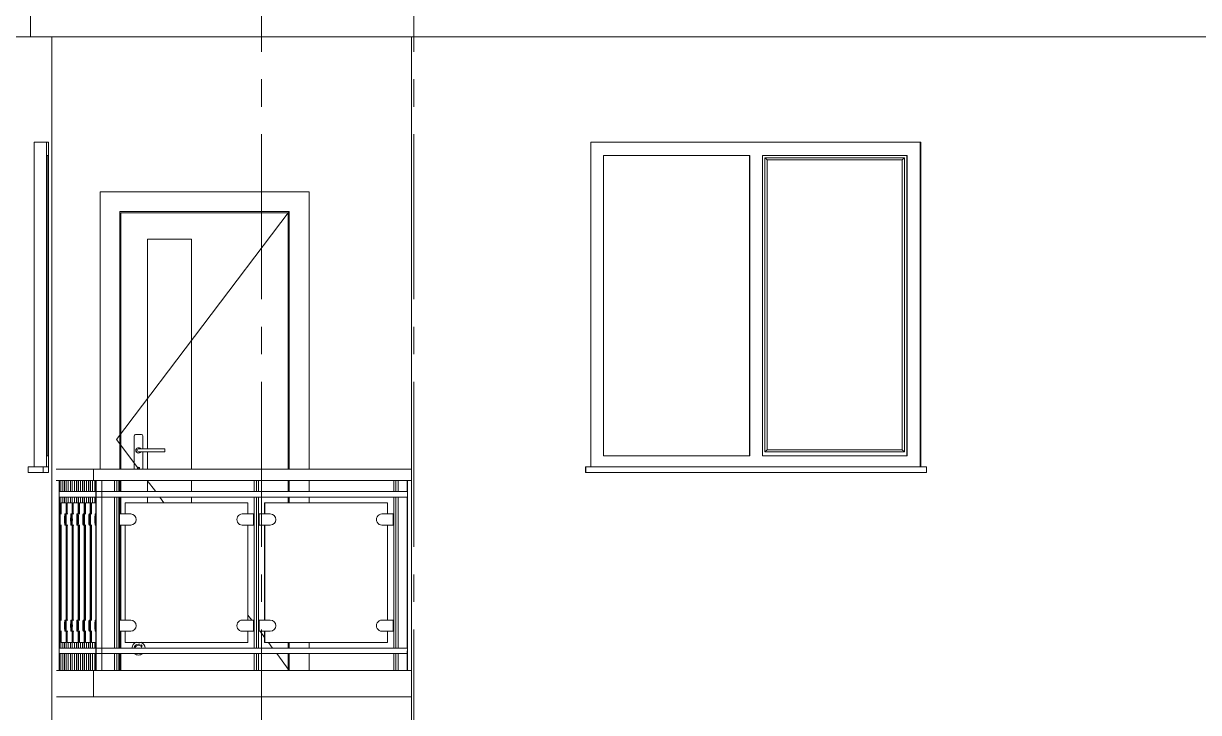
# Model space of a CAD drawing. Header units: millimetres. Extents: x 1373 to 40779, y 1939 to 6439.
# Drawn here: x 34051 to 34585, y 4757 to 5070 of the extents above; entities that cross this region are included whole.
import ezdxf

# ---------------------------------------------------------------- set-up
doc = ezdxf.new("R2010")
doc.units = ezdxf.units.MM
doc.linetypes.add('IMPORT-CENTER2', pattern=[112.5, 75, -12.5, 12.5, -12.5])
for name, color, linetype, lineweight in [('A-DOOR', 31, 'Continuous', 18), ('A-DOOR-FRAM', 31, 'Continuous', 18), ('A-FLOR', 192, 'Continuous', 30), ('A-FLOR-HRAL', 11, 'Continuous', 18), ('A-GLAZ', 151, 'Continuous', 18), ('A-ROOF', 132, 'Continuous', 18), ('A-WALL', 20, 'Continuous', 9), ('S-GRID', 252, 'IMPORT-CENTER2', 5)]:
    doc.layers.add(name, color=color, linetype=linetype, lineweight=lineweight)

msp = doc.modelspace()

# ---------------------------------------------------------------- linework, layer by layer
at = {"layer": 'A-DOOR'}
for p, q in [((34093.13, 4880.76), (34171.63, 4984.26)), ((34171.13, 4983.76), (34095.13, 4983.76)), ((34095.13, 4867.2), (34095.13, 4983.76)), ((34171.13, 4983.76), (34171.13, 4867.2)), ((34107.13, 4971.76), (34107.13, 4876.42)), ((34107.13, 4971.76), (34127.13, 4971.76)), ((34127.13, 4867.2), (34127.13, 4971.76)), ((34093.13, 4880.76), (34103.27, 4867.2)), ((34101.13, 4882.28), (34101.13, 4867.2)), ((34104.47, 4882.95), (34101.8, 4882.95)), ((34105.13, 4876.43), (34105.13, 4882.28)), ((34103.14, 4876.46), (34103.13, 4876.46)), ((34103.13, 4876.46), (34103.13, 4876.46)), ((34103.13, 4875.06), (34103.13, 4875.06)), ((34103.13, 4875.06), (34103.14, 4875.06)), ((34103.15, 4876.46), (34103.14, 4876.46)), ((34103.14, 4876.46), (34103.14, 4876.46)), ((34103.14, 4875.06), (34103.14, 4875.06)), ((34103.14, 4875.06), (34103.15, 4875.06)), ((34103.16, 4876.46), (34103.15, 4876.46)), ((34103.15, 4875.06), (34103.15, 4875.06)), ((34103.15, 4875.06), (34103.16, 4875.06)), ((34103.18, 4876.46), (34103.16, 4876.46)), ((34103.16, 4876.46), (34103.16, 4876.46)), ((34103.16, 4875.06), (34103.17, 4875.06)), ((34103.17, 4875.06), (34103.18, 4875.06)), ((34103.19, 4876.46), (34103.18, 4876.46)), ((34103.18, 4875.06), (34103.2, 4875.06)), ((34103.2, 4876.46), (34103.19, 4876.46)), ((34103.22, 4876.46), (34103.2, 4876.46)), ((34103.2, 4875.06), (34103.21, 4875.06)), ((34103.21, 4875.06), (34103.23, 4875.06)), ((34103.23, 4876.46), (34103.22, 4876.46)), ((34103.25, 4876.46), (34103.23, 4876.46)), ((34103.23, 4875.06), (34103.25, 4875.06)), ((34103.27, 4876.46), (34103.25, 4876.46)), ((34103.25, 4875.06), (34103.27, 4875.06)), ((34103.29, 4876.46), (34103.27, 4876.46)), ((34103.27, 4875.06), (34103.29, 4875.06)), ((34103.31, 4876.46), (34103.29, 4876.46)), ((34103.29, 4875.06), (34103.31, 4875.06)), ((34103.34, 4876.46), (34103.31, 4876.46)), ((34103.31, 4875.06), (34103.33, 4875.06)), ((34103.33, 4875.06), (34103.36, 4875.06)), ((34103.36, 4876.46), (34103.34, 4876.46)), ((34103.39, 4876.46), (34103.36, 4876.46)), ((34103.36, 4875.06), (34103.38, 4875.06)), ((34103.38, 4875.06), (34103.41, 4875.06)), ((34103.42, 4876.46), (34103.39, 4876.46)), ((34103.41, 4875.06), (34103.44, 4875.06)), ((34103.44, 4876.46), (34103.42, 4876.46)), ((34103.47, 4876.46), (34103.44, 4876.46)), ((34103.44, 4875.06), (34103.47, 4875.06)), ((34103.5, 4876.46), (34103.47, 4876.46)), ((34103.47, 4875.06), (34103.5, 4875.06)), ((34103.54, 4876.46), (34103.5, 4876.46)), ((34103.5, 4875.06), (34103.53, 4875.06)), ((34103.53, 4875.06), (34103.56, 4875.06)), ((34103.57, 4876.46), (34103.54, 4876.46)), ((34103.56, 4875.06), (34103.59, 4875.06)), ((34103.6, 4876.46), (34103.57, 4876.46)), ((34103.59, 4875.06), (34103.63, 4875.06)), ((34103.64, 4876.46), (34103.6, 4876.46)), ((34103.63, 4875.06), (34103.66, 4875.06)), ((34103.67, 4876.46), (34103.64, 4876.46)), ((34103.66, 4875.06), (34103.7, 4875.06)), ((34103.71, 4876.46), (34103.67, 4876.46)), ((34103.7, 4875.06), (34103.73, 4875.06)), ((34103.74, 4876.46), (34103.71, 4876.46)), ((34103.73, 4875.06), (34103.77, 4875.06)), ((34103.78, 4876.46), (34103.74, 4876.46)), ((34103.77, 4875.06), (34103.81, 4875.06)), ((34103.82, 4876.46), (34103.78, 4876.46)), ((34103.81, 4875.06), (34103.85, 4875.06)), ((34103.86, 4876.46), (34103.82, 4876.46)), ((34103.85, 4875.06), (34103.89, 4875.06)), ((34103.9, 4876.46), (34103.86, 4876.46)), ((34103.89, 4875.06), (34103.92, 4875.06)), ((34103.93, 4876.46), (34103.9, 4876.46)), ((34103.92, 4875.06), (34103.96, 4875.06)), ((34103.97, 4876.46), (34103.93, 4876.46)), ((34103.96, 4875.06), (34104, 4875.06)), ((34104.01, 4876.46), (34103.97, 4876.46)), ((34104, 4875.06), (34104.04, 4875.06)), ((34104.05, 4876.46), (34104.01, 4876.46)), ((34104.04, 4875.06), (34104.08, 4875.06)), ((34104.09, 4876.46), (34104.05, 4876.46)), ((34104.08, 4875.06), (34104.12, 4875.06)), ((34104.13, 4876.46), (34104.09, 4876.46)), ((34104.12, 4875.06), (34104.13, 4875.06)), ((34115.13, 4876.46), (34104.13, 4876.46)), ((34104.13, 4875.06), (34115.13, 4875.06)), ((34105.13, 4867.2), (34105.13, 4875.08)), ((34107.13, 4875.08), (34107.13, 4867.2)), ((34115.13, 4875.76), (34115.13, 4876.46)), ((34115.13, 4875.06), (34115.13, 4875.76)), ((34095.13, 4857.15), (34095.13, 4862.12)), ((34107.07, 4862.12), (34110.78, 4857.15)), ((34107.13, 4862.12), (34107.13, 4857.15)), ((34127.13, 4857.04), (34127.13, 4862.12)), ((34171.13, 4862.12), (34171.13, 4857.15)), ((34095.13, 4846.88), (34095.13, 4854.5)), ((34107.13, 4854.5), (34107.13, 4851.96)), ((34112.77, 4854.5), (34114.67, 4851.96)), ((34127.13, 4851.96), (34127.13, 4854.5)), ((34171.13, 4854.5), (34171.13, 4851.96)), ((34095.13, 4798.62), (34095.13, 4841.8)), ((34152.83, 4800.91), (34154.54, 4798.62)), ((34155.4, 4797.47), (34155.62, 4797.18)), ((34157.61, 4794.52), (34157.85, 4794.19)), ((34095.13, 4785.92), (34095.13, 4793.54)), ((34158.34, 4793.54), (34160.42, 4790.76)), ((34162.14, 4788.46), (34164.04, 4785.92)), ((34171.13, 4788.46), (34171.13, 4785.92)), ((34095.13, 4775.76), (34095.13, 4783.38)), ((34165.94, 4783.38), (34171.63, 4775.76)), ((34171.13, 4783.38), (34171.13, 4775.76))]:
    msp.add_line(p, q, dxfattribs=at)
for centre, radius, start, end in [((34101.8, 4882.28), 0.668, 90, 180), ((34101.8, 4882.28), 0.668, 90, 150), ((34104.47, 4882.28), 0.668, 0, 90), ((34104.47, 4882.28), 0.668, 30, 90), ((34103.13, 4875.76), 1.22, 33.8637, 180), ((34103.13, 4875.76), 1.22, 180, 326.1332), ((34103.13, 4875.76), 1.22, 195, 225), ((34103.13, 4875.76), 1.22, 105, 135), ((34103.13, 4875.76), 0.7, 150, 180), ((34103.13, 4875.76), 0.7, 180, 210), ((34103.13, 4875.76), 1.22, 240, 270), ((34103.13, 4875.76), 0.7, 75, 120), ((34103.13, 4875.76), 0.7, 240, 285), ((34103.13, 4875.76), 1.22, 60, 90), ((34103.13, 4875.76), 1.22, 285, 326.1332), ((34103.13, 4875.76), 1.22, 33.8637, 45), ((34103.13, 4867.59), 0.5, 315, 225), ((34103.13, 4785.76), 3, 108.8498, 176.8934), ((34103.13, 4785.76), 1.98, 90, 174.8506), ((34103.13, 4785.76), 1.5, 90, 173.2118), ((34103.13, 4785.76), 1.98, 74.9562, 90), ((34103.13, 4785.76), 1.5, 6.7882, 90), ((34103.13, 4785.76), 3, 3.1066, 71.1502), ((34103.13, 4785.76), 1.98, 29.1253, 59.698), ((34103.13, 4785.76), 3, 234, 270), ((34103.13, 4785.76), 3, 270, 306)]:
    msp.add_arc(centre, radius, start, end, dxfattribs=at)
at = {"layer": 'A-DOOR-FRAM'}
for p, q in [((34180.63, 4993.26), (34085.63, 4993.26)), ((34085.63, 4993.26), (34085.63, 4867.2)), ((34180.63, 4867.2), (34180.63, 4993.26)), ((34094.63, 4867.2), (34094.63, 4984.26)), ((34094.63, 4984.26), (34171.63, 4984.26)), ((34095.13, 4983.76), (34095.13, 4867.2)), ((34095.13, 4983.76), (34171.13, 4983.76)), ((34171.13, 4983.76), (34171.13, 4867.2)), ((34171.63, 4984.26), (34171.63, 4867.2)), ((34094.63, 4857.15), (34094.63, 4862.12)), ((34095.13, 4862.12), (34095.13, 4857.15)), ((34171.13, 4862.12), (34171.13, 4857.15)), ((34171.63, 4862.12), (34171.63, 4857.15)), ((34180.63, 4857.15), (34180.63, 4862.12)), ((34094.63, 4846.88), (34094.63, 4854.5)), ((34095.13, 4854.5), (34095.13, 4846.88)), ((34171.13, 4854.5), (34171.13, 4851.96)), ((34171.63, 4854.5), (34171.63, 4851.96)), ((34180.63, 4851.96), (34180.63, 4854.5)), ((34094.63, 4798.62), (34094.63, 4841.8)), ((34095.13, 4841.8), (34095.13, 4798.62)), ((34094.63, 4785.92), (34094.63, 4793.54)), ((34095.13, 4793.54), (34095.13, 4785.92)), ((34171.13, 4788.46), (34171.13, 4785.92)), ((34171.63, 4788.46), (34171.63, 4785.92)), ((34180.63, 4785.92), (34180.63, 4788.46)), ((34094.63, 4775.76), (34094.63, 4783.38)), ((34095.13, 4783.38), (34095.13, 4775.76)), ((34171.13, 4783.38), (34171.13, 4775.76)), ((34171.63, 4783.38), (34171.63, 4775.76)), ((34180.63, 4775.76), (34180.63, 4783.38))]:
    msp.add_line(p, q, dxfattribs=at)
at = {"layer": 'A-FLOR', "color": 1, "lineweight": 20}
for p, q in [((34065.81, 4775.76), (34227.13, 4775.76)), ((34082.71, 4775.76), (34082.71, 4763.76)), ((34227.13, 4763.76), (34065.81, 4763.76))]:
    msp.add_line(p, q, dxfattribs=at)
at = {"layer": 'A-FLOR-HRAL'}
for p, q in [((34065.71, 4867.2), (34082.71, 4867.2)), ((34082.71, 4867.2), (34227.13, 4867.2)), ((34082.71, 4867.2), (34082.71, 4862.12)), ((34065.71, 4862.12), (34082.71, 4862.12)), ((34067.02, 4862.12), (34067.02, 4775.76)), ((34067.42, 4857.15), (34067.42, 4862.12)), ((34067.5, 4862.12), (34067.5, 4857.15)), ((34069.41, 4857.15), (34069.41, 4862.12)), ((34069.56, 4857.15), (34069.56, 4862.12)), ((34070.18, 4857.15), (34070.18, 4862.12)), ((34070.26, 4862.12), (34070.26, 4857.15)), ((34072.17, 4857.15), (34072.17, 4862.12)), ((34072.94, 4857.15), (34072.94, 4862.12)), ((34073.02, 4862.12), (34073.02, 4857.15)), ((34074.93, 4857.15), (34074.93, 4862.12)), ((34075.7, 4857.15), (34075.7, 4862.12)), ((34075.79, 4862.12), (34075.79, 4857.15)), ((34077.69, 4857.15), (34077.69, 4862.12)), ((34078.46, 4857.15), (34078.46, 4862.12)), ((34078.55, 4862.12), (34078.55, 4857.15)), ((34080.45, 4857.15), (34080.45, 4862.12)), ((34081.22, 4857.15), (34081.22, 4862.12)), ((34081.31, 4862.12), (34081.31, 4857.15)), ((34082.71, 4862.12), (34227.13, 4862.12)), ((34083.21, 4857.15), (34083.21, 4862.12)), ((34083.75, 4775.76), (34083.75, 4862.12)), ((34083.87, 4862.12), (34083.87, 4775.76)), ((34086.41, 4775.76), (34086.41, 4862.12)), ((34092.18, 4857.15), (34092.18, 4862.12)), ((34092.26, 4857.15), (34092.26, 4862.12)), ((34094.17, 4862.12), (34094.17, 4857.15)), ((34155.62, 4857.15), (34155.62, 4862.12)), ((34155.7, 4857.15), (34155.7, 4862.12)), ((34157.61, 4862.12), (34157.61, 4857.15)), ((34219.06, 4857.15), (34219.06, 4862.12)), ((34219.14, 4857.15), (34219.14, 4862.12)), ((34221.05, 4862.12), (34221.05, 4857.15)), ((34225.15, 4857.15), (34225.15, 4862.12)), ((34225.31, 4775.76), (34225.31, 4862.12)), ((34066.98, 4857.04), (34083.88, 4857.04)), ((34066.98, 4854.5), (34083.89, 4854.5)), ((34067.42, 4846.88), (34067.42, 4854.5)), ((34067.5, 4854.5), (34067.5, 4846.88)), ((34069.41, 4851.96), (34069.41, 4854.5)), ((34069.56, 4851.96), (34069.56, 4854.5)), ((34070.18, 4846.88), (34070.18, 4854.5)), ((34070.26, 4854.5), (34070.26, 4846.88)), ((34072.17, 4851.96), (34072.17, 4854.5)), ((34072.94, 4846.88), (34072.94, 4854.5)), ((34073.02, 4854.5), (34073.02, 4846.88)), ((34074.93, 4851.96), (34074.93, 4854.5)), ((34075.7, 4846.88), (34075.7, 4854.5)), ((34075.79, 4854.5), (34075.79, 4846.88)), ((34077.69, 4851.96), (34077.69, 4854.5)), ((34078.46, 4846.88), (34078.46, 4854.5)), ((34078.55, 4854.5), (34078.55, 4846.88)), ((34080.45, 4851.96), (34080.45, 4854.5)), ((34081.22, 4846.88), (34081.22, 4854.5)), ((34081.31, 4854.5), (34081.31, 4846.88)), ((34083.21, 4851.96), (34083.21, 4854.5)), ((34083.93, 4857.04), (34225.31, 4857.04)), ((34083.93, 4857.04), (34083.93, 4854.5)), ((34083.93, 4854.5), (34225.31, 4854.5)), ((34092.18, 4785.92), (34092.18, 4854.5)), ((34092.26, 4785.92), (34092.26, 4854.5)), ((34094.17, 4854.5), (34094.17, 4785.92)), ((34155.62, 4785.92), (34155.62, 4854.5)), ((34155.7, 4785.92), (34155.7, 4854.5)), ((34157.61, 4854.5), (34157.61, 4785.92)), ((34219.06, 4785.92), (34219.06, 4854.5)), ((34219.14, 4785.92), (34219.14, 4854.5)), ((34221.05, 4854.5), (34221.05, 4785.92)), ((34225.15, 4785.92), (34225.15, 4854.5)), ((34070.18, 4851.96), (34067.94, 4851.96)), ((34067.94, 4851.96), (34067.94, 4846.88)), ((34072.94, 4851.96), (34070.71, 4851.96)), ((34070.71, 4851.96), (34070.71, 4846.88)), ((34075.64, 4851.96), (34073.47, 4851.96)), ((34073.47, 4851.96), (34073.47, 4846.88)), ((34078.46, 4851.96), (34076.23, 4851.96)), ((34076.23, 4851.96), (34076.23, 4846.88)), ((34081.22, 4851.96), (34078.99, 4851.96)), ((34078.99, 4851.96), (34078.99, 4846.88)), ((34083.89, 4851.96), (34081.75, 4851.96)), ((34081.75, 4851.96), (34081.75, 4846.88)), ((34096.98, 4846.88), (34096.98, 4851.96)), ((34096.98, 4851.96), (34097.01, 4851.96)), ((34152.83, 4851.96), (34097.01, 4851.96)), ((34097.01, 4851.96), (34097.01, 4846.88)), ((34152.83, 4846.88), (34152.83, 4851.96)), ((34160.42, 4846.88), (34160.42, 4851.96)), ((34160.42, 4851.96), (34160.45, 4851.96)), ((34216.27, 4851.96), (34160.45, 4851.96)), ((34160.45, 4851.96), (34160.45, 4846.88)), ((34216.27, 4846.88), (34216.27, 4851.96)), ((34067.42, 4846.88), (34067.2, 4846.88)), ((34067.2, 4846.88), (34067.2, 4841.8)), ((34068.17, 4846.88), (34067.42, 4846.88)), ((34067.5, 4846.14), (34067.5, 4845.78)), ((34069.85, 4846.88), (34069.63, 4846.88)), ((34069.85, 4841.8), (34069.85, 4846.88)), ((34070.18, 4846.88), (34069.96, 4846.88)), ((34069.96, 4846.88), (34069.96, 4841.8)), ((34070.93, 4846.88), (34070.18, 4846.88)), ((34070.26, 4846.14), (34070.26, 4845.78)), ((34072.61, 4846.88), (34072.39, 4846.88)), ((34072.61, 4841.8), (34072.61, 4846.88)), ((34072.94, 4846.88), (34072.72, 4846.88)), ((34072.72, 4846.88), (34072.72, 4841.8)), ((34073.69, 4846.88), (34072.94, 4846.88)), ((34073.02, 4846.14), (34073.02, 4845.78)), ((34075.37, 4846.88), (34075.15, 4846.88)), ((34075.37, 4841.8), (34075.37, 4846.88)), ((34075.7, 4846.88), (34075.48, 4846.88)), ((34075.48, 4846.88), (34075.48, 4841.8)), ((34076.45, 4846.88), (34075.7, 4846.88)), ((34075.79, 4846.14), (34075.79, 4845.78)), ((34078.13, 4846.88), (34077.91, 4846.88)), ((34078.13, 4841.8), (34078.13, 4846.88)), ((34078.46, 4846.88), (34078.24, 4846.88)), ((34078.24, 4846.88), (34078.24, 4841.8)), ((34079.21, 4846.88), (34078.46, 4846.88)), ((34078.55, 4846.14), (34078.55, 4845.78)), ((34080.89, 4846.88), (34080.67, 4846.88)), ((34080.89, 4841.8), (34080.89, 4846.88)), ((34081.22, 4846.88), (34081, 4846.88)), ((34081, 4846.88), (34081, 4841.8)), ((34081.97, 4846.88), (34081.22, 4846.88)), ((34081.31, 4846.14), (34081.31, 4845.78)), ((34083.65, 4846.88), (34083.43, 4846.88)), ((34083.65, 4841.8), (34083.65, 4846.88)), ((34083.87, 4846.88), (34083.65, 4846.88)), ((34094.41, 4841.8), (34094.41, 4846.88)), ((34094.41, 4846.88), (34094.5, 4846.88)), ((34099.57, 4846.88), (34094.5, 4846.88)), ((34094.5, 4846.88), (34094.5, 4841.8)), ((34150.32, 4846.88), (34150.24, 4846.88)), ((34155.4, 4846.88), (34150.32, 4846.88)), ((34155.4, 4841.8), (34155.4, 4846.88)), ((34157.85, 4841.8), (34157.85, 4846.88)), ((34157.85, 4846.88), (34157.94, 4846.88)), ((34163.01, 4846.88), (34157.94, 4846.88)), ((34157.94, 4846.88), (34157.94, 4841.8)), ((34213.76, 4846.88), (34213.68, 4846.88)), ((34218.84, 4846.88), (34213.76, 4846.88)), ((34218.84, 4841.8), (34218.84, 4846.88)), ((34067.2, 4841.8), (34067.42, 4841.8)), ((34067.42, 4798.62), (34067.42, 4841.8)), ((34067.42, 4841.8), (34068.17, 4841.8)), ((34067.5, 4841.8), (34067.5, 4798.62)), ((34067.94, 4841.8), (34067.94, 4798.62)), ((34069.63, 4841.8), (34069.85, 4841.8)), ((34069.96, 4841.8), (34070.18, 4841.8)), ((34070.18, 4798.62), (34070.18, 4841.8)), ((34070.18, 4841.8), (34070.93, 4841.8)), ((34070.26, 4841.8), (34070.26, 4798.62)), ((34070.71, 4841.8), (34070.71, 4798.62)), ((34072.39, 4841.8), (34072.61, 4841.8)), ((34072.72, 4841.8), (34072.94, 4841.8)), ((34072.94, 4798.62), (34072.94, 4841.8)), ((34072.94, 4841.8), (34073.69, 4841.8)), ((34073.02, 4841.8), (34073.02, 4798.62)), ((34073.47, 4841.8), (34073.47, 4798.62)), ((34075.15, 4841.8), (34075.37, 4841.8)), ((34075.48, 4841.8), (34075.7, 4841.8)), ((34075.7, 4798.62), (34075.7, 4841.8)), ((34075.7, 4841.8), (34076.45, 4841.8)), ((34075.79, 4841.8), (34075.79, 4798.62)), ((34076.23, 4841.8), (34076.23, 4798.62)), ((34077.91, 4841.8), (34078.13, 4841.8)), ((34078.24, 4841.8), (34078.46, 4841.8)), ((34078.46, 4798.62), (34078.46, 4841.8)), ((34078.46, 4841.8), (34079.21, 4841.8)), ((34078.55, 4841.8), (34078.55, 4798.62)), ((34078.99, 4841.8), (34078.99, 4798.62)), ((34080.67, 4841.8), (34080.89, 4841.8)), ((34081, 4841.8), (34081.22, 4841.8)), ((34081.22, 4798.62), (34081.22, 4841.8)), ((34081.22, 4841.8), (34081.97, 4841.8)), ((34081.31, 4841.8), (34081.31, 4798.62)), ((34081.75, 4841.8), (34081.75, 4798.62)), ((34083.43, 4841.8), (34083.65, 4841.8)), ((34083.87, 4841.8), (34083.65, 4841.8)), ((34094.41, 4841.8), (34094.5, 4841.8)), ((34094.5, 4841.8), (34099.57, 4841.8)), ((34096.98, 4798.62), (34096.98, 4841.8)), ((34097.01, 4841.8), (34097.01, 4798.62)), ((34150.24, 4841.8), (34150.32, 4841.8)), ((34150.32, 4841.8), (34155.4, 4841.8)), ((34152.83, 4798.62), (34152.83, 4841.8)), ((34157.85, 4841.8), (34157.94, 4841.8)), ((34157.94, 4841.8), (34163.01, 4841.8)), ((34160.42, 4798.62), (34160.42, 4841.8)), ((34160.45, 4841.8), (34160.45, 4798.62)), ((34213.68, 4841.8), (34213.76, 4841.8)), ((34213.76, 4841.8), (34218.84, 4841.8)), ((34216.27, 4798.62), (34216.27, 4841.8)), ((34067.42, 4798.62), (34067.2, 4798.62)), ((34067.2, 4798.62), (34067.2, 4793.54)), ((34068.17, 4798.62), (34067.42, 4798.62)), ((34067.5, 4797.88), (34067.5, 4797.16)), ((34067.5, 4794.7), (34067.5, 4794.28)), ((34069.85, 4798.62), (34069.63, 4798.62)), ((34069.85, 4793.54), (34069.85, 4798.62)), ((34070.18, 4798.62), (34069.96, 4798.62)), ((34069.96, 4798.62), (34069.96, 4793.54)), ((34070.93, 4798.62), (34070.18, 4798.62)), ((34070.26, 4797.88), (34070.26, 4797.16)), ((34070.26, 4794.7), (34070.26, 4794.28)), ((34072.61, 4798.62), (34072.39, 4798.62)), ((34072.61, 4793.54), (34072.61, 4798.62)), ((34072.94, 4798.62), (34072.72, 4798.62)), ((34072.72, 4798.62), (34072.72, 4793.54)), ((34073.69, 4798.62), (34072.94, 4798.62)), ((34073.02, 4797.88), (34073.02, 4797.16)), ((34073.02, 4794.7), (34073.02, 4794.28)), ((34075.37, 4798.62), (34075.15, 4798.62)), ((34075.37, 4793.54), (34075.37, 4798.62)), ((34075.7, 4798.62), (34075.48, 4798.62)), ((34075.48, 4798.62), (34075.48, 4793.54)), ((34076.45, 4798.62), (34075.7, 4798.62)), ((34075.79, 4797.88), (34075.79, 4797.16)), ((34075.79, 4794.7), (34075.79, 4794.28)), ((34078.13, 4798.62), (34077.91, 4798.62)), ((34078.13, 4793.54), (34078.13, 4798.62)), ((34078.46, 4798.62), (34078.24, 4798.62)), ((34078.24, 4798.62), (34078.24, 4793.54)), ((34079.21, 4798.62), (34078.46, 4798.62)), ((34078.55, 4797.88), (34078.55, 4797.16)), ((34078.55, 4794.7), (34078.55, 4794.28)), ((34080.89, 4798.62), (34080.67, 4798.62)), ((34080.89, 4793.54), (34080.89, 4798.62)), ((34081.22, 4798.62), (34081, 4798.62)), ((34081, 4798.62), (34081, 4793.54)), ((34081.97, 4798.62), (34081.22, 4798.62)), ((34081.31, 4797.88), (34081.31, 4797.16)), ((34081.31, 4794.7), (34081.31, 4794.28)), ((34083.65, 4798.62), (34083.43, 4798.62)), ((34083.65, 4793.54), (34083.65, 4798.62)), ((34083.87, 4798.62), (34083.65, 4798.62)), ((34094.41, 4793.54), (34094.41, 4798.62)), ((34094.41, 4798.62), (34094.5, 4798.62)), ((34099.57, 4798.62), (34094.5, 4798.62)), ((34094.5, 4798.62), (34094.5, 4793.54)), ((34150.32, 4798.62), (34150.24, 4798.62)), ((34155.4, 4798.62), (34150.32, 4798.62)), ((34155.4, 4793.54), (34155.4, 4798.62)), ((34157.85, 4793.54), (34157.85, 4798.62)), ((34157.85, 4798.62), (34157.94, 4798.62)), ((34163.01, 4798.62), (34157.94, 4798.62)), ((34157.94, 4798.62), (34157.94, 4793.54)), ((34213.76, 4798.62), (34213.68, 4798.62)), ((34218.84, 4798.62), (34213.76, 4798.62)), ((34218.84, 4793.54), (34218.84, 4798.62)), ((34067.2, 4793.54), (34067.42, 4793.54)), ((34067.42, 4785.92), (34067.42, 4793.54)), ((34067.42, 4793.54), (34068.17, 4793.54)), ((34067.5, 4793.54), (34067.5, 4785.92)), ((34067.94, 4793.54), (34067.94, 4788.46)), ((34069.63, 4793.54), (34069.85, 4793.54)), ((34069.96, 4793.54), (34070.18, 4793.54)), ((34070.18, 4785.92), (34070.18, 4793.54)), ((34070.18, 4793.54), (34070.93, 4793.54)), ((34070.26, 4793.54), (34070.26, 4785.92)), ((34070.71, 4793.54), (34070.71, 4788.46)), ((34072.39, 4793.54), (34072.61, 4793.54)), ((34072.72, 4793.54), (34072.94, 4793.54)), ((34072.94, 4785.92), (34072.94, 4793.54)), ((34072.94, 4793.54), (34073.69, 4793.54)), ((34073.02, 4793.54), (34073.02, 4785.92)), ((34073.47, 4793.54), (34073.47, 4788.46)), ((34075.15, 4793.54), (34075.37, 4793.54)), ((34075.48, 4793.54), (34075.7, 4793.54)), ((34075.7, 4785.92), (34075.7, 4793.54)), ((34075.7, 4793.54), (34076.45, 4793.54)), ((34075.79, 4793.54), (34075.79, 4785.92)), ((34076.23, 4793.54), (34076.23, 4788.46)), ((34077.91, 4793.54), (34078.13, 4793.54)), ((34078.24, 4793.54), (34078.46, 4793.54)), ((34078.46, 4785.92), (34078.46, 4793.54)), ((34078.46, 4793.54), (34079.21, 4793.54)), ((34078.55, 4793.54), (34078.55, 4785.92)), ((34078.99, 4793.54), (34078.99, 4788.46)), ((34080.67, 4793.54), (34080.89, 4793.54)), ((34081, 4793.54), (34081.22, 4793.54)), ((34081.22, 4785.92), (34081.22, 4793.54)), ((34081.22, 4793.54), (34081.97, 4793.54)), ((34081.31, 4793.54), (34081.31, 4785.92)), ((34081.75, 4793.54), (34081.75, 4788.46)), ((34083.43, 4793.54), (34083.65, 4793.54)), ((34083.87, 4793.54), (34083.65, 4793.54)), ((34094.41, 4793.54), (34094.5, 4793.54)), ((34094.5, 4793.54), (34099.57, 4793.54)), ((34096.98, 4788.46), (34096.98, 4793.54)), ((34097.01, 4793.54), (34097.01, 4788.46)), ((34150.24, 4793.54), (34150.32, 4793.54)), ((34150.32, 4793.54), (34155.4, 4793.54)), ((34152.83, 4788.46), (34152.83, 4793.54)), ((34157.85, 4793.54), (34157.94, 4793.54)), ((34157.94, 4793.54), (34163.01, 4793.54)), ((34160.42, 4788.46), (34160.42, 4793.54)), ((34160.45, 4793.54), (34160.45, 4788.46)), ((34213.68, 4793.54), (34213.76, 4793.54)), ((34213.76, 4793.54), (34218.84, 4793.54)), ((34216.27, 4788.46), (34216.27, 4793.54)), ((34066.98, 4785.92), (34083.87, 4785.92)), ((34067.94, 4788.46), (34070.18, 4788.46)), ((34069.41, 4785.92), (34069.41, 4788.46)), ((34069.56, 4785.92), (34069.56, 4788.46)), ((34070.71, 4788.46), (34072.94, 4788.46)), ((34072.17, 4785.92), (34072.17, 4788.46)), ((34073.47, 4788.46), (34075.64, 4788.46)), ((34074.93, 4785.92), (34074.93, 4788.46)), ((34076.23, 4788.46), (34078.46, 4788.46)), ((34077.69, 4785.92), (34077.69, 4788.46)), ((34078.99, 4788.46), (34081.22, 4788.46)), ((34080.45, 4785.92), (34080.45, 4788.46)), ((34081.75, 4788.46), (34083.87, 4788.46)), ((34083.21, 4785.92), (34083.21, 4788.46)), ((34083.93, 4785.92), (34225.31, 4785.92)), ((34083.93, 4785.92), (34083.93, 4783.38)), ((34096.98, 4788.46), (34097.01, 4788.46)), ((34097.01, 4788.46), (34152.83, 4788.46)), ((34160.42, 4788.46), (34160.45, 4788.46)), ((34160.45, 4788.46), (34216.27, 4788.46)), ((34066.98, 4783.38), (34083.87, 4783.38)), ((34067.42, 4775.76), (34067.42, 4783.38)), ((34067.5, 4783.38), (34067.5, 4775.76)), ((34069.41, 4775.76), (34069.41, 4783.38)), ((34069.56, 4775.76), (34069.56, 4783.38)), ((34070.18, 4775.76), (34070.18, 4783.38)), ((34070.26, 4783.38), (34070.26, 4775.76)), ((34072.17, 4775.76), (34072.17, 4783.38)), ((34072.94, 4775.76), (34072.94, 4783.38)), ((34073.02, 4783.38), (34073.02, 4775.76)), ((34074.93, 4775.76), (34074.93, 4783.38)), ((34075.7, 4775.76), (34075.7, 4783.38)), ((34075.79, 4783.38), (34075.79, 4775.76)), ((34077.69, 4775.76), (34077.69, 4783.38)), ((34078.46, 4775.76), (34078.46, 4783.38)), ((34078.55, 4783.38), (34078.55, 4775.76)), ((34080.45, 4775.76), (34080.45, 4783.38)), ((34081.22, 4775.76), (34081.22, 4783.38)), ((34081.31, 4783.38), (34081.31, 4775.76)), ((34083.21, 4775.76), (34083.21, 4783.38)), ((34083.93, 4783.38), (34225.31, 4783.38)), ((34092.18, 4775.76), (34092.18, 4783.38)), ((34092.26, 4775.76), (34092.26, 4783.38)), ((34094.17, 4783.38), (34094.17, 4775.76)), ((34155.62, 4775.76), (34155.62, 4783.38)), ((34155.7, 4775.76), (34155.7, 4783.38)), ((34157.61, 4783.38), (34157.61, 4775.76)), ((34219.06, 4775.76), (34219.06, 4783.38)), ((34219.14, 4775.76), (34219.14, 4783.38)), ((34221.05, 4783.38), (34221.05, 4775.76)), ((34225.15, 4775.76), (34225.15, 4783.38))]:
    msp.add_line(p, q, dxfattribs=at)
at = {"layer": 'A-FLOR-HRAL', "linetype": 'Continuous'}
for p, q in [((34068.45, 4857.04), (34068.45, 4862.12)), ((34071.22, 4857.04), (34071.22, 4862.12)), ((34073.98, 4857.04), (34073.98, 4862.12)), ((34076.74, 4857.04), (34076.74, 4862.12)), ((34079.5, 4857.04), (34079.5, 4862.12)), ((34082.26, 4857.04), (34082.26, 4862.12)), ((34093.21, 4857.1), (34093.21, 4862.12)), ((34156.65, 4857.1), (34156.65, 4862.12)), ((34220.09, 4857.1), (34220.09, 4862.12)), ((34225.23, 4857.04), (34225.23, 4862.12)), ((34068.45, 4851.96), (34068.45, 4854.5)), ((34071.22, 4851.96), (34071.22, 4854.5)), ((34073.98, 4851.96), (34073.98, 4854.5)), ((34076.74, 4851.96), (34076.74, 4854.5)), ((34079.5, 4851.96), (34079.5, 4854.5)), ((34082.26, 4851.96), (34082.26, 4854.5)), ((34092.22, 4857.1), (34092.22, 4857.15)), ((34093.21, 4785.92), (34093.21, 4854.5)), ((34156.65, 4785.92), (34156.65, 4854.5)), ((34219.1, 4857.1), (34219.1, 4857.15)), ((34220.09, 4785.92), (34220.09, 4854.5)), ((34225.23, 4785.92), (34225.23, 4854.5)), ((34072.98, 4846.88), (34072.98, 4846.88)), ((34075.74, 4846.88), (34075.74, 4846.88)), ((34067.46, 4842.05), (34067.46, 4842.06)), ((34070.22, 4842.05), (34070.22, 4842.06)), ((34072.98, 4842.06), (34072.98, 4842.07)), ((34075.74, 4842.05), (34075.74, 4842.06)), ((34078.5, 4842.05), (34078.5, 4842.06)), ((34081.27, 4842.05), (34081.27, 4842.06)), ((34094.45, 4841.8), (34094.45, 4842.3)), ((34157.89, 4793.54), (34157.89, 4796.1)), ((34067.46, 4785.92), (34067.46, 4789.73)), ((34092.22, 4785.92), (34092.22, 4791.26)), ((34155.66, 4785.92), (34155.66, 4789.74)), ((34068.45, 4785.92), (34068.45, 4788.46)), ((34070.22, 4785.92), (34070.22, 4787.18)), ((34071.22, 4785.92), (34071.22, 4788.46)), ((34073.98, 4785.92), (34073.98, 4788.46)), ((34076.74, 4785.92), (34076.74, 4788.46)), ((34079.5, 4785.92), (34079.5, 4788.46)), ((34082.26, 4785.92), (34082.26, 4788.46)), ((34225.23, 4775.76), (34225.23, 4784.65)), ((34067.46, 4775.76), (34067.46, 4779.57)), ((34068.45, 4775.76), (34068.45, 4783.38)), ((34070.22, 4775.79), (34070.22, 4779.58)), ((34071.22, 4775.76), (34071.22, 4783.38)), ((34073.98, 4775.76), (34073.98, 4783.38)), ((34075.74, 4775.76), (34075.74, 4778.38)), ((34076.74, 4775.76), (34076.74, 4783.38)), ((34079.5, 4775.76), (34079.5, 4783.38)), ((34081.27, 4775.76), (34081.27, 4779.55)), ((34082.26, 4775.76), (34082.26, 4783.38)), ((34093.21, 4775.76), (34093.21, 4783.38)), ((34156.65, 4775.76), (34156.65, 4783.38)), ((34219.1, 4775.76), (34219.1, 4779.58)), ((34220.09, 4775.76), (34220.09, 4783.38))]:
    msp.add_line(p, q, dxfattribs=at)
at = {"layer": 'A-FLOR-HRAL'}
for centre, ratio, start_param, end_param in [((34067.42, 4844.34), 0.043477, 3.141593, 6.283185), ((34069.63, 4844.34), 0.043477, 0, 3.141593), ((34070.18, 4844.34), 0.043477, 3.141593, 6.283185), ((34072.39, 4844.34), 0.043477, 0, 3.141593), ((34072.94, 4844.34), 0.043477, 3.141593, 6.283185), ((34075.15, 4844.34), 0.043477, 0, 3.141593), ((34075.7, 4844.34), 0.043477, 3.141593, 6.283185), ((34077.91, 4844.34), 0.043477, 0, 3.141593), ((34078.46, 4844.34), 0.043477, 3.141593, 6.283185), ((34080.67, 4844.34), 0.043477, 0, 3.141593), ((34081.22, 4844.34), 0.043477, 3.141593, 6.283185), ((34083.43, 4844.34), 0.043477, 0, 3.141593), ((34099.57, 4844.34), 0.999054, 3.141593, 6.283185), ((34150.32, 4844.34), 0.999054, 0, 3.141593), ((34163.01, 4844.34), 0.999054, 3.141593, 6.283185), ((34213.76, 4844.34), 0.999054, 0, 3.141593), ((34067.42, 4796.08), 0.043477, 3.141593, 6.283185), ((34069.63, 4796.08), 0.043477, 0, 3.141593), ((34070.18, 4796.08), 0.043477, 3.141593, 6.283185), ((34072.39, 4796.08), 0.043477, 0, 3.141593), ((34072.94, 4796.08), 0.043477, 3.141593, 6.283185), ((34075.15, 4796.08), 0.043477, 0, 3.141593), ((34075.7, 4796.08), 0.043477, 3.141593, 6.283185), ((34077.91, 4796.08), 0.043477, 0, 3.141593), ((34078.46, 4796.08), 0.043477, 3.141593, 6.283185), ((34080.67, 4796.08), 0.043477, 0, 3.141593), ((34081.22, 4796.08), 0.043477, 3.141593, 6.283185), ((34083.43, 4796.08), 0.043477, 0, 3.141593), ((34099.57, 4796.08), 0.999054, 3.141593, 6.283185), ((34150.32, 4796.08), 0.999054, 0, 3.141593), ((34163.01, 4796.08), 0.999054, 3.141593, 6.283185), ((34213.76, 4796.08), 0.999054, 0, 3.141593)]:
    msp.add_ellipse(centre, major_axis=(0, 2.54), ratio=ratio, start_param=start_param, end_param=end_param, dxfattribs=at)
at = {"layer": 'A-GLAZ'}
for p, q in [((34061.33, 5015.76), (34061.33, 4868.26)), ((34458.29, 4868.26), (34458.29, 5015.76)), ((34061.59, 4873.26), (34061.59, 5009.76)), ((34061.59, 5009.76), (34062.16, 5009.76)), ((34314.43, 4873.26), (34314.43, 5009.76)), ((34314.43, 5009.76), (34380.86, 5009.76)), ((34380.79, 4873.26), (34380.79, 5009.76)), ((34380.86, 5009.76), (34380.86, 4873.26)), ((34386.66, 4873.26), (34386.66, 5009.76)), ((34386.66, 5009.76), (34452.3, 5009.76)), ((34387.76, 5008.77), (34387.76, 4875.04)), ((34387.76, 5008.77), (34451.23, 5008.77)), ((34388.72, 5007.76), (34387.76, 5008.77)), ((34451.23, 5008.77), (34450.16, 5007.76)), ((34451.23, 4875.04), (34451.23, 5008.77)), ((34452.22, 4873.26), (34452.22, 5009.76)), ((34452.3, 5009.76), (34452.3, 4873.26)), ((34388.72, 4876.06), (34388.72, 5007.76)), ((34388.72, 5007.76), (34450.16, 5007.76)), ((34450.09, 5007.76), (34450.09, 4876.06)), ((34450.16, 5007.76), (34450.16, 4876.06)), ((34387.76, 4875.04), (34388.72, 4876.06)), ((34387.76, 4875.04), (34451.23, 4875.04)), ((34450.16, 4876.06), (34388.72, 4876.06)), ((34451.23, 4875.04), (34450.16, 4876.06)), ((34062.16, 4873.26), (34061.59, 4873.26)), ((34380.86, 4873.26), (34314.43, 4873.26)), ((34452.3, 4873.26), (34386.66, 4873.26)), ((34053.03, 4868.26), (34059.77, 4868.26)), ((34053.03, 4865.76), (34053.03, 4868.26)), ((34059.77, 4865.76), (34053.03, 4865.76)), ((34059.77, 4868.26), (34062.27, 4868.26)), ((34059.77, 4868.26), (34059.77, 4865.76)), ((34062.27, 4865.76), (34059.77, 4865.76)), ((34062.27, 4868.26), (34062.27, 4865.76)), ((34306.18, 4868.26), (34306.29, 4868.26)), ((34306.18, 4868.26), (34306.18, 4865.76)), ((34306.29, 4865.76), (34306.18, 4865.76)), ((34306.29, 4868.26), (34461.15, 4868.26)), ((34306.29, 4865.76), (34306.29, 4868.26)), ((34461.15, 4865.76), (34306.29, 4865.76)), ((34461.15, 4868.26), (34461.15, 4865.76))]:
    msp.add_line(p, q, dxfattribs=at)
at = {"layer": 'A-ROOF'}
for p, q in [((34054.05, 5075.76), (34054.05, 5063.76)), ((36406.67, 5063.76), (33971.38, 5063.76))]:
    msp.add_line(p, q, dxfattribs=at)
at = {"layer": 'A-WALL'}
for p, q in [((34063.8, 3875.76), (34063.8, 5063.76)), ((34227.13, 3875.76), (34227.13, 5063.76)), ((34055.64, 5015.76), (34062.16, 5015.76)), ((34055.64, 4868.26), (34055.64, 5015.76)), ((34062.16, 5015.76), (34062.16, 4868.26)), ((34308.68, 5015.76), (34458.54, 5015.76)), ((34308.68, 4868.26), (34308.68, 5015.76)), ((34458.54, 5015.76), (34458.54, 4868.26))]:
    msp.add_line(p, q, dxfattribs=at)
at = {"layer": 'S-GRID', "lineweight": 18}
for p, q in [((34158.98, 2694.42), (34158.98, 5603)), ((34228.2, 2694.42), (34228.2, 5603))]:
    msp.add_line(p, q, dxfattribs=at)

doc.saveas('drawing.dxf')
